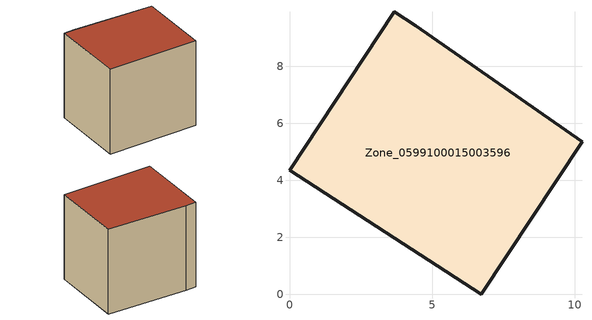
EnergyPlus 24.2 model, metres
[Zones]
Zone_0599100015003596
 floor ground (C_G): 4.42,9.42 10.26,5.34 6.73,0 0,4.35 3.68,9.91 z0.82
 wall outside (C_F): 0,4.35 6.73,0 10.26,5.34 4.42,9.42 3.68,9.91 0,4.35 z0.82:8.49
 roof outside (C_R): 10.26,5.34 4.42,9.42 3.68,9.91 0,4.35 6.73,0 z8.49
[BUILDING]
Pand.0599100015003596: North Axis=0; Terrain=City; Loads Convergence Tolerance Value=0.04; Temperature Convergence Tolerance Value=0.4; Solar Distribution=FullExterior; Maximum Number of Warmup Days=25; Minimum Number of Warmup Days=1
[Site:Location]
Rotterdam.The.Hague.AP_ZH_NLD Design_Conditions: Latitude=51.96; Longitude=4.45; Time Zone=1; Elevation=-4.5
[SITE:GROUNDTEMPERATURE:BUILDINGSURFACE]
18, 18, 18, 18, 18, 18, 18, 18, 18, 18, 18, 18
[MATERIAL] Thermal Absorptance=0.9; Solar Absorptance=0.7; Visible Absorptance=0.7
Name | Roughness | Thickness | Conductivity | Density | Specific Heat
G.TC.1965-1974 | MediumSmooth | 0.15 | 0.882353 | 540 | 1210
F.TC.1965-1974 | Rough | 0.3 | 0.697674 | 1920 | 840
R.TC.1965-1974 | MediumRough | 0.2 | 0.232558 | 1500 | 1000
[CONSTRUCTION]
C_G: G.TC.1965-1974
C_F: F.TC.1965-1974
C_R: R.TC.1965-1974
[ZONE]
Zone_0599100015003596: Type=1; Multiplier=1; Ceiling Height=Autocalculate; Volume=Autocalculate; Floor Area=autocalculate; Part of Total Floor Area=Yes
[ZONEINFILTRATION:DESIGNFLOWRATE]
Infil_Zone_0599100015003596: Zone or ZoneList or Space or SpaceList=Zone_0599100015003596; Schedule=AlwaysOn; Design Flow Rate Calculation Method=Flow/Area; Flow Rate per Floor Area=0.003; Constant Term Coefficient=1; Temperature Term Coefficient=0; Velocity Term Coefficient=0; Velocity Squared Term Coefficient=0
[HVACTEMPLATE:ZONE:IDEALLOADSAIRSYSTEM]
Zone_0599100015003596: Maximum Heating Supply Air Temperature=50; Minimum Cooling Supply Air Temperature=13; Maximum Heating Supply Air Humidity Ratio=0.0156; Minimum Cooling Supply Air Humidity Ratio=0.0077; Heating Limit=NoLimit; Cooling Limit=NoLimit; Dehumidification Control Type=ConstantSensibleHeatRatio; Cooling Sensible Heat Ratio=0.7; Dehumidification Setpoint=60; Humidification Control Type=None; Humidification Setpoint=30; Outdoor Air Method=None; Outdoor Air Flow Rate per Person=0.00944; Outdoor Air Flow Rate per Zone Floor Area=0; Outdoor Air Flow Rate per Zone=0; Demand Controlled Ventilation Type=None; Outdoor Air Economizer Type=NoEconomizer; Heat Recovery Type=None; Sensible Heat Recovery Effectiveness=0.7; Latent Heat Recovery Effectiveness=0.65
[ZONECONTROL:THERMOSTAT]
ThermostatControl_Zone_0599100015003596: Zone or ZoneList=Zone_0599100015003596; Control Type Schedule=DualSetpointControlType; Control 1=Thermostat_Zone_0599100015003596; Temperature Difference Between Cutout And Setpoint=0
[THERMOSTATSETPOINT:DUALSETPOINT]
Thermostat_Zone_0599100015003596: Heating Setpoint Temperature Schedule=HeatingSetpoint_Zone_0599100015003596; Cooling Setpoint Temperature Schedule=CoolingSetpoint_Zone_0599100015003596
[SCHEDULE:COMPACT]
HeatingSetpoint_Zone_0599100015003596: Through: 12/31, For: AllDays, Until: 24:00, 21
CoolingSetpoint_Zone_0599100015003596: Through: 12/31, For: AllDays, Until: 24:00, 24
DualSetpointControlType: Through: 12/31, For: AllDays, Until: 24:00, 4
AlwaysOn: Through: 12/31, For: AllDays, Until: 24:00, 1
